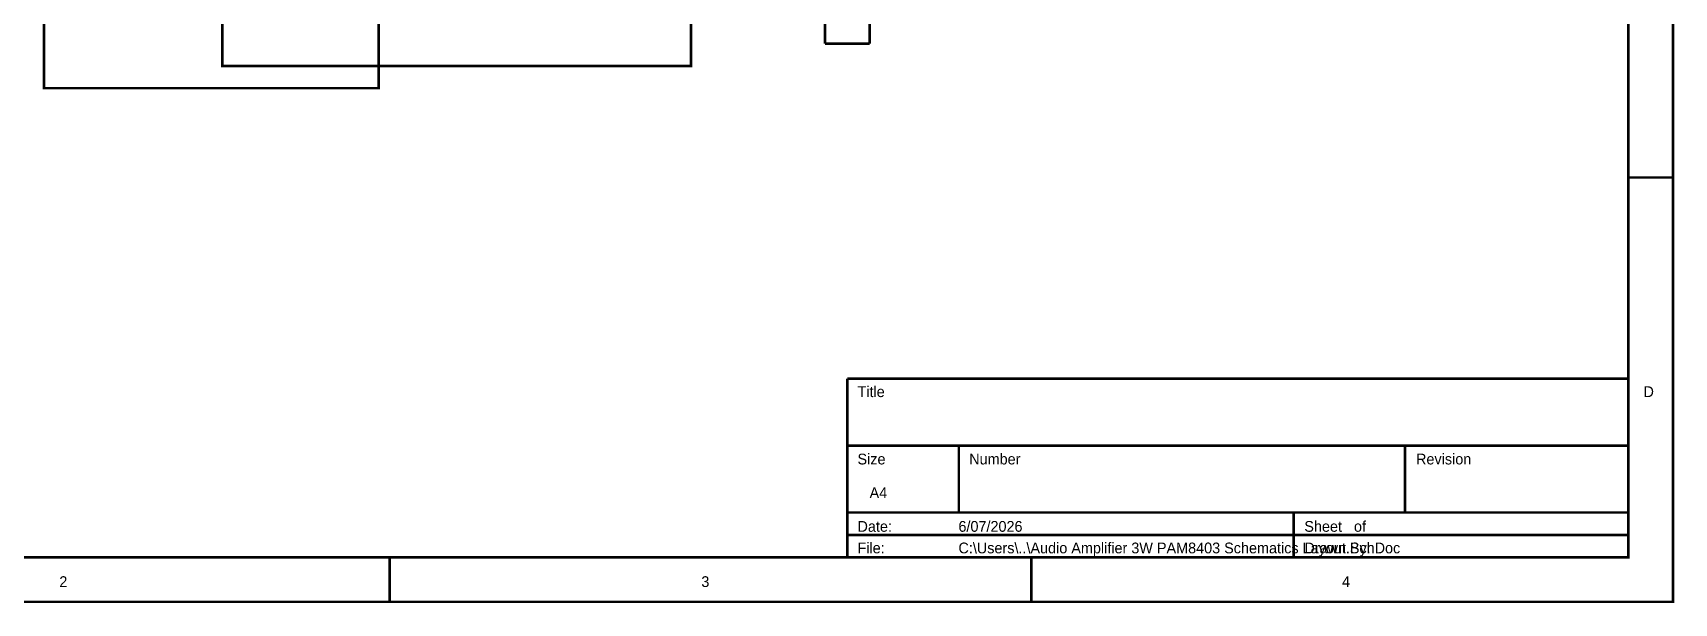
# Model space of a CAD drawing. Header units: millimetres. Extents: x 0 to 11.5, y 0 to 7.6.
# Drawn here: x 4.15 to 11.5, y -0.01 to 2.55 of the extents above; entities that cross this region are included whole.
import ezdxf

# ---------------------------------------------------------------- set-up
doc = ezdxf.new("R2010")
doc.units = ezdxf.units.MM
doc.header["$MEASUREMENT"] = 0
doc.layers.add('Sheet', color=255, linetype='Continuous')

msp = doc.modelspace()

# ---------------------------------------------------------------- linework, layer by layer
at = {"layer": 'Sheet'}
for points, const_width in [([(0.0015, 7.6), (11.4989, 7.6), (11.4989, 0), (0.0015, 0), (0.0015, 7.6)], 0.0118), ([(0.0015, 7.6), (0.0015, 0), (11.4989, 0), (11.4989, 7.6), (0.0015, 7.6), (0.0015, 7.6)], 0.0039), ([(0.2013, 7.3998), (11.2991, 7.3998), (11.2991, 0.1998), (0.2013, 0.1998), (0.2013, 7.3998)], 0.0118), ([(0.2013, 7.3998), (0.2013, 0.1998), (11.2991, 0.1998), (11.2991, 7.3998), (0.2013, 7.3998), (0.2013, 7.3998)], 0.0039)]:
    msp.add_lwpolyline(points, close=True, dxfattribs=dict(at, const_width=const_width))
at = {"layer": 'Sheet', "const_width": 0.0118}
for points in [[(5.7002, 2.5997), (5.7002, 2.3), (4.2006, 2.3), (4.2006, 5.4998), (4.8002, 5.4998)], [(7.1001, 4.0997), (7.1001, 2.3999), (5.0003, 2.3999), (5.0003, 2.5997)], [(7.6997, 3.0999), (7.6997, 2.4998)], [(7.8998, 2.4998), (7.8998, 3.0999)], [(7.6997, 2.4998), (7.8998, 2.4998)], [(11.4989, 1.9), (11.2991, 1.9)], [(7.7996, 0.9998), (11.2991, 0.9998)], [(7.7996, 0.9998), (7.7996, 0.1998)], [(7.7996, 0.6997), (11.2991, 0.6997)], [(8.2997, 0.6997), (8.2997, 0.4)], [(10.2992, 0.6997), (10.2992, 0.4)], [(7.7996, 0.4), (11.2991, 0.4)], [(9.7994, 0.4), (9.7994, 0.1998)], [(7.7996, 0.2997), (11.2991, 0.2997)], [(5.75, 0), (5.75, 0.1998)], [(8.6246, 0), (8.6246, 0.1998)], [(11.4989, 0), (11.4989, 0.1998)]]:
    msp.add_lwpolyline(points, dxfattribs=at)

# ---------------------------------------------------------------- texts
at = {"layer": 'Sheet'}
for s, height, p in [('Title', 0.04825, (7.8456, 0.9168)), ('D', 0.0483, (11.3673, 0.9168)), ('Size', 0.04825, (7.8456, 0.6152)), ('Number', 0.04825, (8.3461, 0.6152)), ('Revision', 0.04825, (10.3482, 0.6152)), ('A4', 0.04825, (7.8998, 0.4644)), ('Date:', 0.04825, (7.8456, 0.3137)), ('6/07/2026', 0.04825, (8.2979, 0.3137)), ('Sheet   of', 0.04825, (9.8477, 0.3137)), ('File:', 0.04825, (7.8456, 0.2171)), ('C:\\Users\\..\\Audio Amplifier 3W PAM8403 Schematics Layout.SchDoc', 0.048254, (8.2979, 0.2171)), ('Drawn By:', 0.04825, (9.8477, 0.2171)), ('2', 0.0483, (4.2695, 0.0663)), ('3', 0.0483, (7.146, 0.0663)), ('4', 0.0483, (10.0165, 0.0663))]:
    msp.add_text(s, height=height, dxfattribs=at).set_placement(p)

doc.saveas('drawing.dxf')
